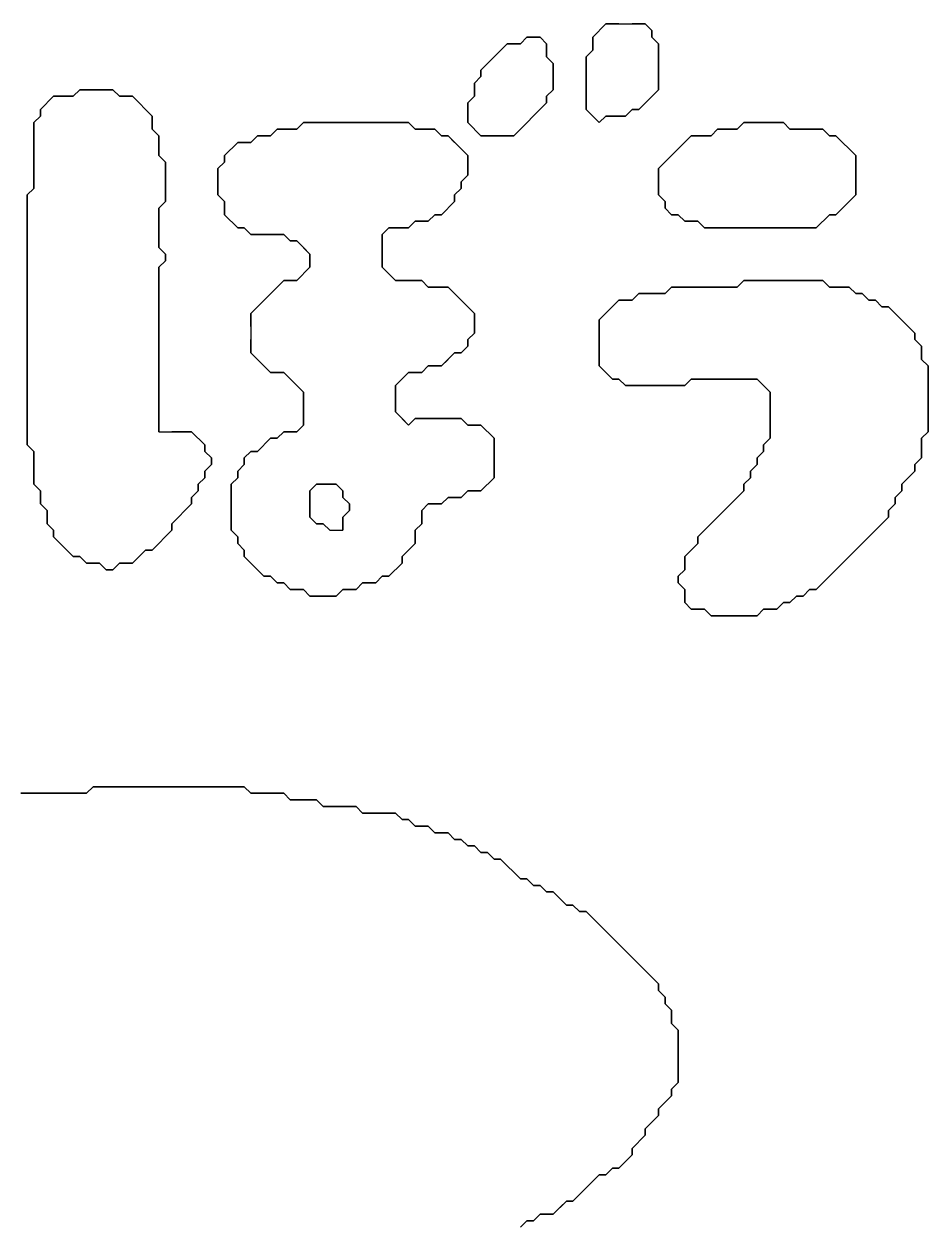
# Model space of a CAD drawing. Header units: millimetres. Extents: x -0.36 to 5.84, y 0.27 to 6.05.
# Drawn here: x 3.93 to 5.839, y 3.433 to 5.968 of the extents above; entities that cross this region are included whole.
import ezdxf

# ---------------------------------------------------------------- set-up
doc = ezdxf.new("R2010")
doc.units = ezdxf.units.MM
doc.layers.add('PDF_幾何圖形', color=7, linetype='Continuous')

msp = doc.modelspace()

# ---------------------------------------------------------------- linework, layer by layer
for p, q in [((5.1865, 5.9676), (5.2143, 5.9676)), ((4.4087, 5.3287), (4.4087, 5.3009)), ((4.2143, 5.1064), (4.2421, 5.1064)), ((4.5754, 4.8981), (4.6032, 4.8981))]:
    msp.add_line(p, q)
at = {"layer": 'PDF_幾何圖形', "lineweight": 35}
for p, q in [((5.1587, 5.9676), (5.131, 5.9398)), ((5.1865, 5.9676), (5.1587, 5.9676)), ((5.1726, 5.9676), (5.1865, 5.9676)), ((5.2143, 5.9676), (5.2282, 5.9676)), ((5.2421, 5.9676), (5.2143, 5.9676)), ((5.256, 5.9537), (5.2421, 5.9676)), ((4.9782, 5.9259), (4.9921, 5.9398)), ((4.9921, 5.9398), (4.9782, 5.9259)), ((4.9921, 5.9398), (5.006, 5.9398)), ((5.0198, 5.9398), (4.9921, 5.9398)), ((5.0337, 5.9259), (5.0198, 5.9398)), ((5.131, 5.9398), (5.131, 5.912)), ((5.256, 5.9398), (5.256, 5.9537)), ((5.256, 5.9398), (5.2698, 5.9259)), ((5.2698, 5.9259), (5.256, 5.9398)), ((4.9504, 5.9259), (4.8948, 5.8703)), ((4.9782, 5.9259), (4.9504, 5.9259)), ((4.9643, 5.9259), (4.9782, 5.9259)), ((5.0337, 5.8981), (5.0337, 5.9259)), ((5.0337, 5.912), (5.0337, 5.8981)), ((5.1171, 5.8981), (5.131, 5.912)), ((5.131, 5.912), (5.1171, 5.8981)), ((5.131, 5.912), (5.131, 5.9259)), ((5.2698, 5.9259), (5.2698, 5.8287)), ((5.2698, 5.8287), (5.2698, 5.9259)), ((5.0337, 5.8981), (5.0476, 5.8842)), ((5.0476, 5.8842), (5.0337, 5.8981)), ((5.0476, 5.8842), (5.0476, 5.8287)), ((5.0476, 5.8287), (5.0476, 5.8842)), ((5.1171, 5.8009), (5.1171, 5.8981)), ((5.1171, 5.8981), (5.1171, 5.787)), ((4.8948, 5.8564), (4.881, 5.8426)), ((4.8948, 5.8703), (4.8948, 5.8564)), ((4.881, 5.8426), (4.881, 5.8148)), ((3.9921, 5.8148), (3.9643, 5.787)), ((4.0337, 5.8148), (3.9921, 5.8148)), ((4.006, 5.8148), (4.0337, 5.8148)), ((4.0476, 5.8287), (4.0337, 5.8148)), ((4.0337, 5.8148), (4.0476, 5.8287)), ((4.0476, 5.8287), (4.1171, 5.8287)), ((4.1171, 5.8287), (4.0476, 5.8287)), ((4.1171, 5.8287), (4.131, 5.8148)), ((4.131, 5.8148), (4.1171, 5.8287)), ((4.131, 5.8148), (4.1448, 5.8148)), ((4.1587, 5.8148), (4.131, 5.8148)), ((4.2004, 5.7731), (4.1587, 5.8148)), ((4.8671, 5.8009), (4.881, 5.8148)), ((4.881, 5.8148), (4.8671, 5.8009)), ((4.881, 5.8148), (4.881, 5.8287)), ((5.0476, 5.8287), (5.0337, 5.8148)), ((5.0337, 5.8148), (5.0476, 5.8287)), ((5.0337, 5.8148), (5.0337, 5.8009)), ((5.0337, 5.8009), (5.0337, 5.8148)), ((5.2698, 5.8287), (5.2282, 5.787)), ((3.9643, 5.787), (3.9643, 5.7731)), ((4.8671, 5.7592), (4.8671, 5.8009)), ((4.8671, 5.8009), (4.8671, 5.7592)), ((5.0337, 5.8009), (4.9643, 5.7314)), ((5.1171, 5.787), (5.1448, 5.7592)), ((5.2143, 5.787), (5.2004, 5.7731)), ((5.2282, 5.787), (5.2143, 5.787)), ((3.9643, 5.7731), (3.9504, 5.7592)), ((3.9504, 5.7592), (3.9643, 5.7731)), ((3.9504, 5.7592), (3.9504, 5.6203)), ((3.9504, 5.6203), (3.9504, 5.7592)), ((4.2004, 5.7453), (4.2004, 5.7731)), ((4.2004, 5.7592), (4.2004, 5.7453)), ((4.506, 5.7453), (4.5198, 5.7592)), ((4.5198, 5.7592), (4.506, 5.7453)), ((4.5198, 5.7592), (4.7421, 5.7592)), ((4.7421, 5.7592), (4.5198, 5.7592)), ((4.7421, 5.7592), (4.756, 5.7453)), ((4.756, 5.7453), (4.7421, 5.7592)), ((4.8948, 5.7314), (4.8671, 5.7592)), ((4.8671, 5.7592), (4.881, 5.7453)), ((5.1448, 5.7592), (5.1587, 5.7731)), ((5.2004, 5.7731), (5.1587, 5.7731)), ((5.1587, 5.7731), (5.2004, 5.7731)), ((5.4365, 5.7453), (5.4504, 5.7592)), ((5.4504, 5.7592), (5.4365, 5.7453)), ((5.4504, 5.7592), (5.5337, 5.7592)), ((5.5337, 5.7592), (5.4504, 5.7592)), ((5.5337, 5.7592), (5.5476, 5.7453)), ((5.5476, 5.7453), (5.5337, 5.7592)), ((4.2004, 5.7453), (4.2143, 5.7314)), ((4.2143, 5.7314), (4.2004, 5.7453)), ((4.2143, 5.7314), (4.2143, 5.6898)), ((4.2143, 5.6898), (4.2143, 5.7314)), ((4.4226, 5.7314), (4.4087, 5.7176)), ((4.4504, 5.7314), (4.4226, 5.7314)), ((4.4365, 5.7314), (4.4504, 5.7314)), ((4.4504, 5.7314), (4.4643, 5.7453)), ((4.4643, 5.7453), (4.4504, 5.7314)), ((4.4643, 5.7453), (4.506, 5.7453)), ((4.506, 5.7453), (4.4643, 5.7453)), ((4.756, 5.7453), (4.7976, 5.7453)), ((4.7976, 5.7453), (4.756, 5.7453)), ((4.7976, 5.7453), (4.8115, 5.7314)), ((4.8115, 5.7314), (4.7976, 5.7453)), ((4.8115, 5.7314), (4.8254, 5.7314)), ((4.8254, 5.7314), (4.8115, 5.7314)), ((4.8254, 5.7314), (4.8671, 5.6898)), ((4.8393, 5.7176), (4.8254, 5.7314)), ((4.9643, 5.7314), (4.8948, 5.7314)), ((4.8948, 5.7314), (4.9643, 5.7314)), ((5.3393, 5.7314), (5.2698, 5.662)), ((5.381, 5.7314), (5.3393, 5.7314)), ((5.3532, 5.7314), (5.381, 5.7314)), ((5.381, 5.7314), (5.3948, 5.7453)), ((5.3948, 5.7453), (5.381, 5.7314)), ((5.3948, 5.7453), (5.4365, 5.7453)), ((5.4365, 5.7453), (5.3948, 5.7453)), ((5.5476, 5.7453), (5.6171, 5.7453)), ((5.6171, 5.7453), (5.5476, 5.7453)), ((5.6171, 5.7453), (5.631, 5.7314)), ((5.631, 5.7314), (5.6171, 5.7453)), ((5.631, 5.7314), (5.6448, 5.7314)), ((5.6448, 5.7314), (5.631, 5.7314)), ((5.6448, 5.7314), (5.6865, 5.6898)), ((4.381, 5.7176), (4.3532, 5.6898)), ((4.4087, 5.7176), (4.381, 5.7176)), ((4.3948, 5.7176), (4.4087, 5.7176)), ((4.8671, 5.6898), (4.8532, 5.7037)), ((4.2143, 5.6898), (4.2282, 5.6759)), ((4.2282, 5.6759), (4.2143, 5.6898)), ((4.3532, 5.6898), (4.3532, 5.6759)), ((4.8671, 5.6898), (4.8671, 5.6481)), ((4.8671, 5.6481), (4.8671, 5.6898)), ((5.6865, 5.6898), (5.6865, 5.6064)), ((5.6865, 5.6064), (5.6865, 5.6898)), ((4.2282, 5.6759), (4.2282, 5.5926)), ((4.2282, 5.5926), (4.2282, 5.6759)), ((4.3393, 5.662), (4.3532, 5.6759)), ((4.3532, 5.6759), (4.3393, 5.662)), ((4.3393, 5.6064), (4.3393, 5.662)), ((4.3393, 5.662), (4.3393, 5.6064)), ((5.2698, 5.662), (5.2698, 5.6064)), ((4.8671, 5.6481), (4.8532, 5.6342)), ((4.8532, 5.6342), (4.8671, 5.6481)), ((4.8532, 5.6203), (4.8532, 5.6342)), ((5.2698, 5.6064), (5.2698, 5.6481)), ((3.9504, 5.6203), (3.9365, 5.6064)), ((3.9365, 5.6064), (3.9504, 5.6203)), ((3.9365, 5.6064), (3.9365, 5.0787)), ((3.9365, 5.0787), (3.9365, 5.6064)), ((4.3532, 5.5926), (4.3393, 5.6064)), ((4.3393, 5.6064), (4.3532, 5.5926)), ((4.8393, 5.6064), (4.8532, 5.6203)), ((4.8393, 5.5926), (4.8393, 5.6064)), ((5.2837, 5.5926), (5.2698, 5.6064)), ((5.6865, 5.6064), (5.6448, 5.5648)), ((4.2282, 5.5926), (4.2143, 5.5787)), ((4.2143, 5.5787), (4.2282, 5.5926)), ((4.2143, 5.5787), (4.2143, 5.4953)), ((4.2143, 5.4953), (4.2143, 5.5787)), ((4.3532, 5.5787), (4.3532, 5.5926)), ((4.3532, 5.5926), (4.3532, 5.5648)), ((4.8115, 5.5648), (4.8393, 5.5926)), ((5.2837, 5.5787), (5.2837, 5.5926)), ((5.2976, 5.5648), (5.2837, 5.5787)), ((4.3532, 5.5648), (4.381, 5.537)), ((4.7837, 5.5509), (4.7976, 5.5648)), ((4.7976, 5.5648), (4.8115, 5.5648)), ((5.3115, 5.5648), (5.2976, 5.5648)), ((5.2976, 5.5648), (5.3115, 5.5648)), ((5.3254, 5.5509), (5.3115, 5.5648)), ((5.3115, 5.5648), (5.3254, 5.5509)), ((5.631, 5.5648), (5.6032, 5.537)), ((5.6448, 5.5648), (5.631, 5.5648)), ((4.381, 5.537), (4.3948, 5.537)), ((4.3948, 5.537), (4.4087, 5.5231)), ((4.7004, 5.537), (4.6865, 5.5231)), ((4.7421, 5.537), (4.7004, 5.537)), ((4.7143, 5.537), (4.7421, 5.537)), ((4.756, 5.5509), (4.7421, 5.537)), ((4.7421, 5.537), (4.756, 5.5509)), ((4.7698, 5.5509), (4.756, 5.5509)), ((4.756, 5.5509), (4.7837, 5.5509)), ((5.3532, 5.5509), (5.3254, 5.5509)), ((5.3254, 5.5509), (5.3532, 5.5509)), ((5.3671, 5.537), (5.3532, 5.5509)), ((5.3532, 5.5509), (5.3671, 5.537)), ((5.6032, 5.537), (5.3671, 5.537)), ((5.3671, 5.537), (5.6032, 5.537)), ((4.4087, 5.5231), (4.4782, 5.5231)), ((4.4782, 5.5231), (4.4226, 5.5231)), ((4.4921, 5.5092), (4.4782, 5.5231)), ((4.4782, 5.5231), (4.4921, 5.5092)), ((4.506, 5.5092), (4.4921, 5.5092)), ((4.4921, 5.5092), (4.506, 5.5092)), ((4.506, 5.5092), (4.5337, 5.4814)), ((4.6865, 5.5231), (4.6865, 5.4537)), ((4.6865, 5.4537), (4.6865, 5.5092)), ((4.2143, 5.4953), (4.2282, 5.4814)), ((4.2282, 5.4814), (4.2143, 5.4953)), ((4.2282, 5.4814), (4.2282, 5.4676)), ((4.2282, 5.4676), (4.2282, 5.4814)), ((4.5337, 5.4814), (4.5198, 5.4953)), ((4.5337, 5.4537), (4.5337, 5.4814)), ((4.5337, 5.4814), (4.5337, 5.4537)), ((4.2282, 5.4676), (4.2143, 5.4537)), ((4.2143, 5.4537), (4.2282, 5.4676)), ((4.2143, 5.4537), (4.2143, 5.1064)), ((4.2143, 5.1064), (4.2143, 5.4537)), ((4.5337, 5.4537), (4.506, 5.4259)), ((4.6865, 5.4537), (4.7004, 5.4398)), ((4.7143, 5.4259), (4.6865, 5.4537)), ((4.4782, 5.4259), (4.4087, 5.3564)), ((4.506, 5.4259), (4.4782, 5.4259)), ((4.4921, 5.4259), (4.506, 5.4259)), ((4.7143, 5.4259), (4.7698, 5.4259)), ((4.7698, 5.4259), (4.7143, 5.4259)), ((4.7698, 5.4259), (4.7837, 5.412)), ((4.7837, 5.412), (4.7698, 5.4259)), ((5.4365, 5.412), (5.4504, 5.4259)), ((5.4504, 5.4259), (5.4365, 5.412)), ((5.4504, 5.4259), (5.6171, 5.4259)), ((5.6171, 5.4259), (5.4504, 5.4259)), ((5.6171, 5.4259), (5.631, 5.412)), ((5.631, 5.412), (5.6171, 5.4259)), ((4.7837, 5.412), (4.8254, 5.412)), ((4.8254, 5.412), (4.7837, 5.412)), ((4.8254, 5.412), (4.881, 5.3564)), ((4.8393, 5.3981), (4.8254, 5.412)), ((5.2837, 5.3981), (5.2976, 5.412)), ((5.2976, 5.412), (5.2837, 5.3981)), ((5.2976, 5.412), (5.4365, 5.412)), ((5.4365, 5.412), (5.2976, 5.412)), ((5.631, 5.412), (5.6726, 5.412)), ((5.6726, 5.412), (5.631, 5.412)), ((5.6726, 5.412), (5.6865, 5.3981)), ((5.6865, 5.3981), (5.6726, 5.412)), ((5.1865, 5.3842), (5.1448, 5.3426)), ((5.2143, 5.3842), (5.1865, 5.3842)), ((5.2004, 5.3842), (5.2143, 5.3842)), ((5.2143, 5.3842), (5.2282, 5.3981)), ((5.2282, 5.3981), (5.2143, 5.3842)), ((5.2282, 5.3981), (5.2837, 5.3981)), ((5.2837, 5.3981), (5.2282, 5.3981)), ((5.7004, 5.3981), (5.6865, 5.3981)), ((5.7143, 5.3842), (5.7004, 5.3981)), ((5.7282, 5.3842), (5.7143, 5.3842)), ((5.7421, 5.3703), (5.7282, 5.3842)), ((4.4087, 5.3564), (4.4087, 5.3287)), ((4.881, 5.3564), (4.881, 5.3148)), ((4.881, 5.3148), (4.881, 5.3564)), ((5.756, 5.3703), (5.7421, 5.3703)), ((5.8115, 5.3148), (5.756, 5.3703)), ((4.4087, 5.3287), (4.4087, 5.3426)), ((5.1448, 5.3426), (5.1448, 5.2453)), ((5.1448, 5.2453), (5.1448, 5.3287)), ((4.4087, 5.287), (4.4087, 5.3009)), ((4.4087, 5.3009), (4.4087, 5.2731)), ((4.881, 5.3148), (4.8671, 5.3009)), ((4.8671, 5.3009), (4.8671, 5.287)), ((5.8115, 5.3009), (5.8115, 5.3148)), ((5.8254, 5.287), (5.8115, 5.3009)), ((4.4087, 5.2731), (4.4504, 5.2314)), ((4.8393, 5.2731), (4.8115, 5.2453)), ((4.8532, 5.2731), (4.8393, 5.2731)), ((4.8671, 5.287), (4.8532, 5.2731)), ((5.8254, 5.2592), (5.8254, 5.287)), ((5.8254, 5.2731), (5.8254, 5.2592)), ((4.8115, 5.2453), (4.8254, 5.2592)), ((5.8254, 5.2592), (5.8393, 5.2453)), ((5.8393, 5.2453), (5.8254, 5.2592)), ((4.4504, 5.2314), (4.4643, 5.2314)), ((4.4782, 5.2314), (4.4643, 5.2314)), ((4.5198, 5.1898), (4.4782, 5.2314)), ((4.7421, 5.2314), (4.7143, 5.2037)), ((4.7698, 5.2314), (4.7421, 5.2314)), ((4.756, 5.2314), (4.7698, 5.2314)), ((4.7837, 5.2453), (4.7698, 5.2314)), ((4.8115, 5.2453), (4.7837, 5.2453)), ((4.7976, 5.2453), (4.8115, 5.2453)), ((5.1726, 5.2176), (5.1448, 5.2453)), ((5.1448, 5.2453), (5.1587, 5.2314)), ((5.8393, 5.2453), (5.8393, 5.1064)), ((5.8393, 5.1064), (5.8393, 5.2453)), ((4.7143, 5.2037), (4.7143, 5.1481)), ((5.1865, 5.2176), (5.1726, 5.2176)), ((5.2004, 5.2037), (5.1865, 5.2176)), ((5.3254, 5.2037), (5.2004, 5.2037)), ((5.2004, 5.2037), (5.3254, 5.2037)), ((5.3393, 5.2176), (5.3254, 5.2037)), ((5.3254, 5.2037), (5.3393, 5.2176)), ((5.4782, 5.2176), (5.3393, 5.2176)), ((5.3393, 5.2176), (5.4643, 5.2176)), ((5.506, 5.1898), (5.4782, 5.2176)), ((4.5198, 5.1203), (4.5198, 5.1898)), ((4.5198, 5.1759), (4.5198, 5.1342)), ((4.7143, 5.1481), (4.7143, 5.1898)), ((5.506, 5.0926), (5.506, 5.1898)), ((5.506, 5.1759), (5.506, 5.0926)), ((4.7421, 5.1203), (4.7143, 5.1481)), ((4.506, 5.1064), (4.5198, 5.1203)), ((4.7282, 5.1342), (4.7421, 5.1203)), ((4.7421, 5.1203), (4.756, 5.1342)), ((4.756, 5.1342), (4.7421, 5.1203)), ((4.756, 5.1342), (4.8532, 5.1342)), ((4.8532, 5.1342), (4.756, 5.1342)), ((4.8532, 5.1342), (4.8671, 5.1203)), ((4.8671, 5.1203), (4.8532, 5.1342)), ((4.8671, 5.1203), (4.881, 5.1203)), ((4.8948, 5.1203), (4.8671, 5.1203)), ((4.9226, 5.0926), (4.8948, 5.1203)), ((4.2837, 5.1064), (4.2421, 5.1064)), ((4.2421, 5.1064), (4.2837, 5.1064)), ((4.2837, 5.1064), (4.3115, 5.0787)), ((4.4782, 5.1064), (4.4643, 5.0926)), ((4.4921, 5.1064), (4.4782, 5.1064)), ((4.4921, 5.1064), (4.506, 5.1064)), ((5.8393, 5.1064), (5.8254, 5.0926)), ((5.8254, 5.0926), (5.8393, 5.1064)), ((3.9365, 5.0787), (3.9504, 5.0648)), ((3.9504, 5.0648), (3.9365, 5.0787)), ((4.3115, 5.0648), (4.3115, 5.0787)), ((4.3115, 5.0787), (4.3115, 5.0648)), ((4.4504, 5.0926), (4.4226, 5.0648)), ((4.4643, 5.0926), (4.4504, 5.0926)), ((4.9226, 5.0092), (4.9226, 5.0926)), ((4.9226, 5.0787), (4.9226, 5.0231)), ((5.4921, 5.0787), (5.506, 5.0926)), ((5.506, 5.0926), (5.4921, 5.0787)), ((5.4921, 5.0648), (5.4921, 5.0787)), ((5.4921, 5.0787), (5.4921, 5.0648)), ((5.8254, 5.0926), (5.8254, 5.0648)), ((5.8254, 5.0509), (5.8254, 5.0926)), ((3.9504, 5.0648), (3.9504, 4.9953)), ((3.9504, 4.9953), (3.9504, 5.0648)), ((4.3254, 5.0509), (4.3115, 5.0648)), ((4.3115, 5.0648), (4.3254, 5.0509)), ((4.3254, 5.037), (4.3254, 5.0509)), ((4.3254, 5.0509), (4.3254, 5.037)), ((4.4087, 5.0648), (4.3948, 5.0509)), ((4.3948, 5.0509), (4.3948, 5.037)), ((4.4226, 5.0648), (4.4087, 5.0648)), ((5.4921, 5.0648), (5.4782, 5.0509)), ((5.4782, 5.0509), (5.4782, 5.037)), ((5.8115, 5.037), (5.8254, 5.0509)), ((4.3115, 5.0231), (4.3254, 5.037)), ((4.3254, 5.037), (4.3115, 5.0231)), ((4.3115, 5.0092), (4.3115, 5.0231)), ((4.3948, 5.037), (4.381, 5.0231)), ((4.381, 5.0231), (4.381, 5.0092)), ((5.4782, 5.037), (5.4643, 5.0231)), ((5.4643, 5.0231), (5.4643, 5.0092)), ((5.7837, 4.9953), (5.8115, 5.0231)), ((5.8115, 5.0231), (5.8115, 5.037)), ((3.9504, 4.9953), (3.9643, 4.9814)), ((3.9643, 4.9814), (3.9504, 4.9953)), ((4.2976, 4.9953), (4.3115, 5.0092)), ((4.2976, 4.9814), (4.2976, 4.9953)), ((4.3671, 4.9953), (4.381, 5.0092)), ((4.381, 5.0092), (4.3671, 4.9953)), ((4.3671, 4.8981), (4.3671, 4.9953)), ((4.3671, 4.9953), (4.3671, 4.8981)), ((4.5476, 4.9953), (4.5337, 4.9814)), ((4.5893, 4.9953), (4.5476, 4.9953)), ((4.5615, 4.9953), (4.5893, 4.9953)), ((4.5893, 4.9953), (4.6032, 4.9814)), ((4.8948, 4.9814), (4.9226, 5.0092)), ((5.4643, 5.0092), (5.4504, 4.9953)), ((5.4504, 4.9953), (5.4504, 4.9814)), ((5.7837, 4.9814), (5.7837, 4.9953)), ((3.9643, 4.9814), (3.9643, 4.9537)), ((3.9643, 4.9537), (3.9643, 4.9814)), ((4.2837, 4.9676), (4.2976, 4.9814)), ((4.5337, 4.9814), (4.5337, 4.9259)), ((4.6032, 4.9814), (4.6032, 4.9676)), ((4.8671, 4.9814), (4.8532, 4.9676)), ((4.8532, 4.9676), (4.8671, 4.9814)), ((4.881, 4.9814), (4.8671, 4.9814)), ((4.8671, 4.9814), (4.8948, 4.9814)), ((5.4504, 4.9814), (5.3532, 4.8842)), ((5.7698, 4.9676), (5.7837, 4.9814)), ((3.9643, 4.9537), (3.9782, 4.9398)), ((3.9782, 4.9398), (3.9643, 4.9537)), ((4.2421, 4.912), (4.2837, 4.9537)), ((4.2837, 4.9537), (4.2837, 4.9676)), ((4.5337, 4.9398), (4.5337, 4.9676)), ((4.6032, 4.9676), (4.6171, 4.9537)), ((4.6171, 4.9537), (4.6171, 4.9398)), ((4.6171, 4.9398), (4.6171, 4.9537)), ((4.7837, 4.9537), (4.7698, 4.9398)), ((4.8115, 4.9537), (4.7837, 4.9537)), ((4.7976, 4.9537), (4.8115, 4.9537)), ((4.8254, 4.9676), (4.8115, 4.9537)), ((4.8115, 4.9537), (4.8254, 4.9676)), ((4.8532, 4.9676), (4.8254, 4.9676)), ((4.8254, 4.9676), (4.8532, 4.9676)), ((5.756, 4.9398), (5.7698, 4.9537)), ((5.7698, 4.9537), (5.7698, 4.9676)), ((3.9782, 4.9398), (3.9782, 4.912)), ((3.9782, 4.9259), (3.9782, 4.9398)), ((4.5337, 4.9259), (4.5476, 4.912)), ((4.6171, 4.9398), (4.6032, 4.9259)), ((4.6032, 4.9259), (4.6171, 4.9398)), ((4.6032, 4.9259), (4.6032, 4.8981)), ((4.6032, 4.8981), (4.6032, 4.9259)), ((4.7698, 4.9398), (4.7698, 4.912)), ((4.7698, 4.912), (4.7698, 4.9259)), ((5.6032, 4.7731), (5.756, 4.9259)), ((5.756, 4.9259), (5.756, 4.9398)), ((3.9782, 4.912), (3.9921, 4.8981)), ((3.9921, 4.8981), (3.9921, 4.8842)), ((4.2004, 4.8564), (4.2421, 4.8981)), ((4.2421, 4.8981), (4.2421, 4.912)), ((4.381, 4.8842), (4.3671, 4.8981)), ((4.3671, 4.8981), (4.381, 4.8842)), ((4.5476, 4.912), (4.5615, 4.912)), ((4.5615, 4.912), (4.5754, 4.8981)), ((4.5754, 4.8981), (4.5615, 4.912)), ((4.7698, 4.912), (4.756, 4.8981)), ((4.756, 4.8981), (4.7698, 4.912)), ((4.756, 4.8981), (4.756, 4.8842)), ((4.756, 4.8703), (4.756, 4.8981)), ((3.9921, 4.8842), (4.0337, 4.8426)), ((4.381, 4.8842), (4.381, 4.8703)), ((4.381, 4.8703), (4.3948, 4.8564)), ((4.7282, 4.8426), (4.756, 4.8703)), ((5.3532, 4.8703), (5.3254, 4.8426)), ((5.3532, 4.8842), (5.3532, 4.8703)), ((4.0337, 4.8426), (4.0476, 4.8426)), ((4.0476, 4.8426), (4.0615, 4.8287)), ((4.1587, 4.8287), (4.1865, 4.8564)), ((4.1865, 4.8564), (4.2004, 4.8564)), ((4.3948, 4.8564), (4.3948, 4.8426)), ((4.3948, 4.8426), (4.4365, 4.8009)), ((4.7282, 4.8287), (4.7282, 4.8426)), ((5.3254, 4.8426), (5.3254, 4.8148)), ((4.0615, 4.8287), (4.0893, 4.8287)), ((4.0893, 4.8287), (4.0754, 4.8287)), ((4.0893, 4.8287), (4.1032, 4.8148)), ((4.1032, 4.8148), (4.0893, 4.8287)), ((4.1171, 4.8148), (4.131, 4.8287)), ((4.131, 4.8287), (4.1171, 4.8148)), ((4.131, 4.8287), (4.1587, 4.8287)), ((4.1448, 4.8287), (4.131, 4.8287)), ((4.7004, 4.8009), (4.7282, 4.8287)), ((5.3254, 4.8148), (5.3254, 4.8287)), ((4.1032, 4.8148), (4.1171, 4.8148)), ((4.1171, 4.8148), (4.1032, 4.8148)), ((4.4365, 4.8009), (4.4504, 4.8009)), ((4.4504, 4.8009), (4.4643, 4.787)), ((4.6726, 4.787), (4.6865, 4.8009)), ((4.6865, 4.8009), (4.7004, 4.8009)), ((5.3115, 4.8009), (5.3254, 4.8148)), ((5.3254, 4.8148), (5.3115, 4.8009)), ((5.3115, 4.787), (5.3115, 4.8009)), ((5.3115, 4.8009), (5.3115, 4.787)), ((4.4643, 4.787), (4.4782, 4.787)), ((4.4921, 4.7731), (4.4782, 4.787)), ((4.4782, 4.787), (4.4921, 4.7731)), ((4.5198, 4.7731), (4.4921, 4.7731)), ((4.4921, 4.7731), (4.5198, 4.7731)), ((4.5337, 4.7592), (4.5198, 4.7731)), ((4.5198, 4.7731), (4.5337, 4.7592)), ((4.6032, 4.7731), (4.5893, 4.7592)), ((4.5893, 4.7592), (4.6032, 4.7731)), ((4.631, 4.7731), (4.6032, 4.7731)), ((4.6032, 4.7731), (4.631, 4.7731)), ((4.6448, 4.787), (4.631, 4.7731)), ((4.631, 4.7731), (4.6448, 4.787)), ((4.6587, 4.787), (4.6448, 4.787)), ((4.6448, 4.787), (4.6726, 4.787)), ((5.3254, 4.7731), (5.3115, 4.787)), ((5.3115, 4.787), (5.3254, 4.7731)), ((5.3254, 4.7592), (5.3254, 4.7731)), ((5.3254, 4.7731), (5.3254, 4.7453)), ((5.5754, 4.7592), (5.5893, 4.7731)), ((5.5893, 4.7731), (5.6032, 4.7731)), ((4.5893, 4.7592), (4.5337, 4.7592)), ((4.5337, 4.7592), (4.5893, 4.7592)), ((5.3254, 4.7453), (5.3393, 4.7314)), ((5.5198, 4.7314), (5.5337, 4.7453)), ((5.5337, 4.7453), (5.5476, 4.7453)), ((5.5476, 4.7453), (5.5615, 4.7592)), ((5.5615, 4.7592), (5.5754, 4.7592)), ((5.3393, 4.7314), (5.3671, 4.7314)), ((5.3671, 4.7314), (5.3532, 4.7314)), ((5.381, 4.7176), (5.3671, 4.7314)), ((5.3671, 4.7314), (5.381, 4.7176)), ((5.4782, 4.7176), (5.381, 4.7176)), ((5.381, 4.7176), (5.4782, 4.7176)), ((5.4921, 4.7314), (5.4782, 4.7176)), ((5.4782, 4.7176), (5.4921, 4.7314)), ((5.506, 4.7314), (5.4921, 4.7314)), ((5.4921, 4.7314), (5.5198, 4.7314)), ((3.9226, 4.3426), (4.0615, 4.3426)), ((4.0615, 4.3426), (3.9226, 4.3426)), ((4.0615, 4.3426), (4.0754, 4.3564)), ((4.0754, 4.3564), (4.0615, 4.3426)), ((4.0754, 4.3564), (4.3948, 4.3564)), ((4.3948, 4.3564), (4.0754, 4.3564)), ((4.3948, 4.3564), (4.4087, 4.3426)), ((4.4087, 4.3426), (4.3948, 4.3564)), ((4.4087, 4.3426), (4.4782, 4.3426)), ((4.4782, 4.3426), (4.4087, 4.3426)), ((4.4782, 4.3426), (4.4921, 4.3287)), ((4.4921, 4.3287), (4.4782, 4.3426)), ((4.4921, 4.3287), (4.5476, 4.3287)), ((4.5476, 4.3287), (4.4921, 4.3287)), ((4.5476, 4.3287), (4.5615, 4.3148)), ((4.5615, 4.3148), (4.5476, 4.3287)), ((4.5615, 4.3148), (4.631, 4.3148)), ((4.631, 4.3148), (4.5615, 4.3148)), ((4.631, 4.3148), (4.6448, 4.3009)), ((4.6448, 4.3009), (4.631, 4.3148)), ((4.6448, 4.3009), (4.7143, 4.3009)), ((4.7143, 4.3009), (4.6448, 4.3009)), ((4.7143, 4.3009), (4.7282, 4.287)), ((4.7282, 4.287), (4.7143, 4.3009)), ((4.7282, 4.287), (4.7421, 4.287)), ((4.7421, 4.287), (4.7282, 4.287)), ((4.7421, 4.287), (4.756, 4.2731)), ((4.756, 4.2731), (4.7421, 4.287)), ((4.756, 4.2731), (4.7837, 4.2731)), ((4.7837, 4.2731), (4.756, 4.2731)), ((4.7837, 4.2731), (4.7976, 4.2592)), ((4.7976, 4.2592), (4.7837, 4.2731)), ((4.7976, 4.2592), (4.8115, 4.2592)), ((4.8254, 4.2592), (4.7976, 4.2592)), ((4.8393, 4.2453), (4.8254, 4.2592)), ((4.8532, 4.2453), (4.8393, 4.2453)), ((4.8671, 4.2314), (4.8532, 4.2453)), ((4.881, 4.2314), (4.8671, 4.2314)), ((4.8948, 4.2176), (4.881, 4.2314)), ((4.9087, 4.2176), (4.8948, 4.2176)), ((4.9226, 4.2037), (4.9087, 4.2176)), ((4.9365, 4.2037), (4.9226, 4.2037)), ((4.9782, 4.162), (4.9365, 4.2037)), ((4.9921, 4.162), (4.9782, 4.162)), ((5.006, 4.1481), (4.9921, 4.162)), ((5.0198, 4.1481), (5.006, 4.1481)), ((5.0337, 4.1342), (5.0198, 4.1481)), ((5.0476, 4.1342), (5.0337, 4.1342)), ((5.0754, 4.1064), (5.0476, 4.1342)), ((5.0893, 4.1064), (5.0754, 4.1064)), ((5.1032, 4.0926), (5.0893, 4.1064)), ((5.1171, 4.0926), (5.1032, 4.0926)), ((5.2698, 3.9398), (5.1171, 4.0926)), ((5.2698, 3.9259), (5.2698, 3.9398)), ((5.2837, 3.912), (5.2698, 3.9259)), ((5.2837, 3.8981), (5.2837, 3.912)), ((5.2976, 3.8842), (5.2837, 3.8981)), ((5.2976, 3.8564), (5.2976, 3.8842)), ((5.2976, 3.8703), (5.2976, 3.8564)), ((5.3115, 3.8426), (5.2976, 3.8564)), ((5.3115, 3.7314), (5.3115, 3.8426)), ((5.3115, 3.8287), (5.3115, 3.7453)), ((5.2976, 3.7176), (5.3115, 3.7314)), ((5.2698, 3.6759), (5.2976, 3.7037)), ((5.2976, 3.7037), (5.2976, 3.7176)), ((5.2698, 3.662), (5.2698, 3.6759)), ((5.2421, 3.6342), (5.2698, 3.662)), ((5.2421, 3.6203), (5.2421, 3.6342)), ((5.2143, 3.5926), (5.2421, 3.6203)), ((5.1865, 3.5509), (5.2143, 3.5787)), ((5.2143, 3.5787), (5.2143, 3.5926)), ((5.1587, 3.537), (5.1726, 3.5509)), ((5.1726, 3.5509), (5.1865, 3.5509)), ((5.0893, 3.4814), (5.1448, 3.537)), ((5.1448, 3.537), (5.1587, 3.537)), ((5.0476, 3.4537), (5.0754, 3.4814)), ((5.0754, 3.4814), (5.0615, 3.4676)), ((5.0754, 3.4814), (5.0893, 3.4814)), ((5.006, 3.4398), (5.0198, 3.4537)), ((5.0337, 3.4537), (5.0198, 3.4537)), ((5.0198, 3.4537), (5.0476, 3.4537)), ((4.9782, 3.4259), (4.9921, 3.4398)), ((4.9921, 3.4398), (5.006, 3.4398))]:
    msp.add_line(p, q, dxfattribs=at)

doc.saveas('drawing.dxf')
